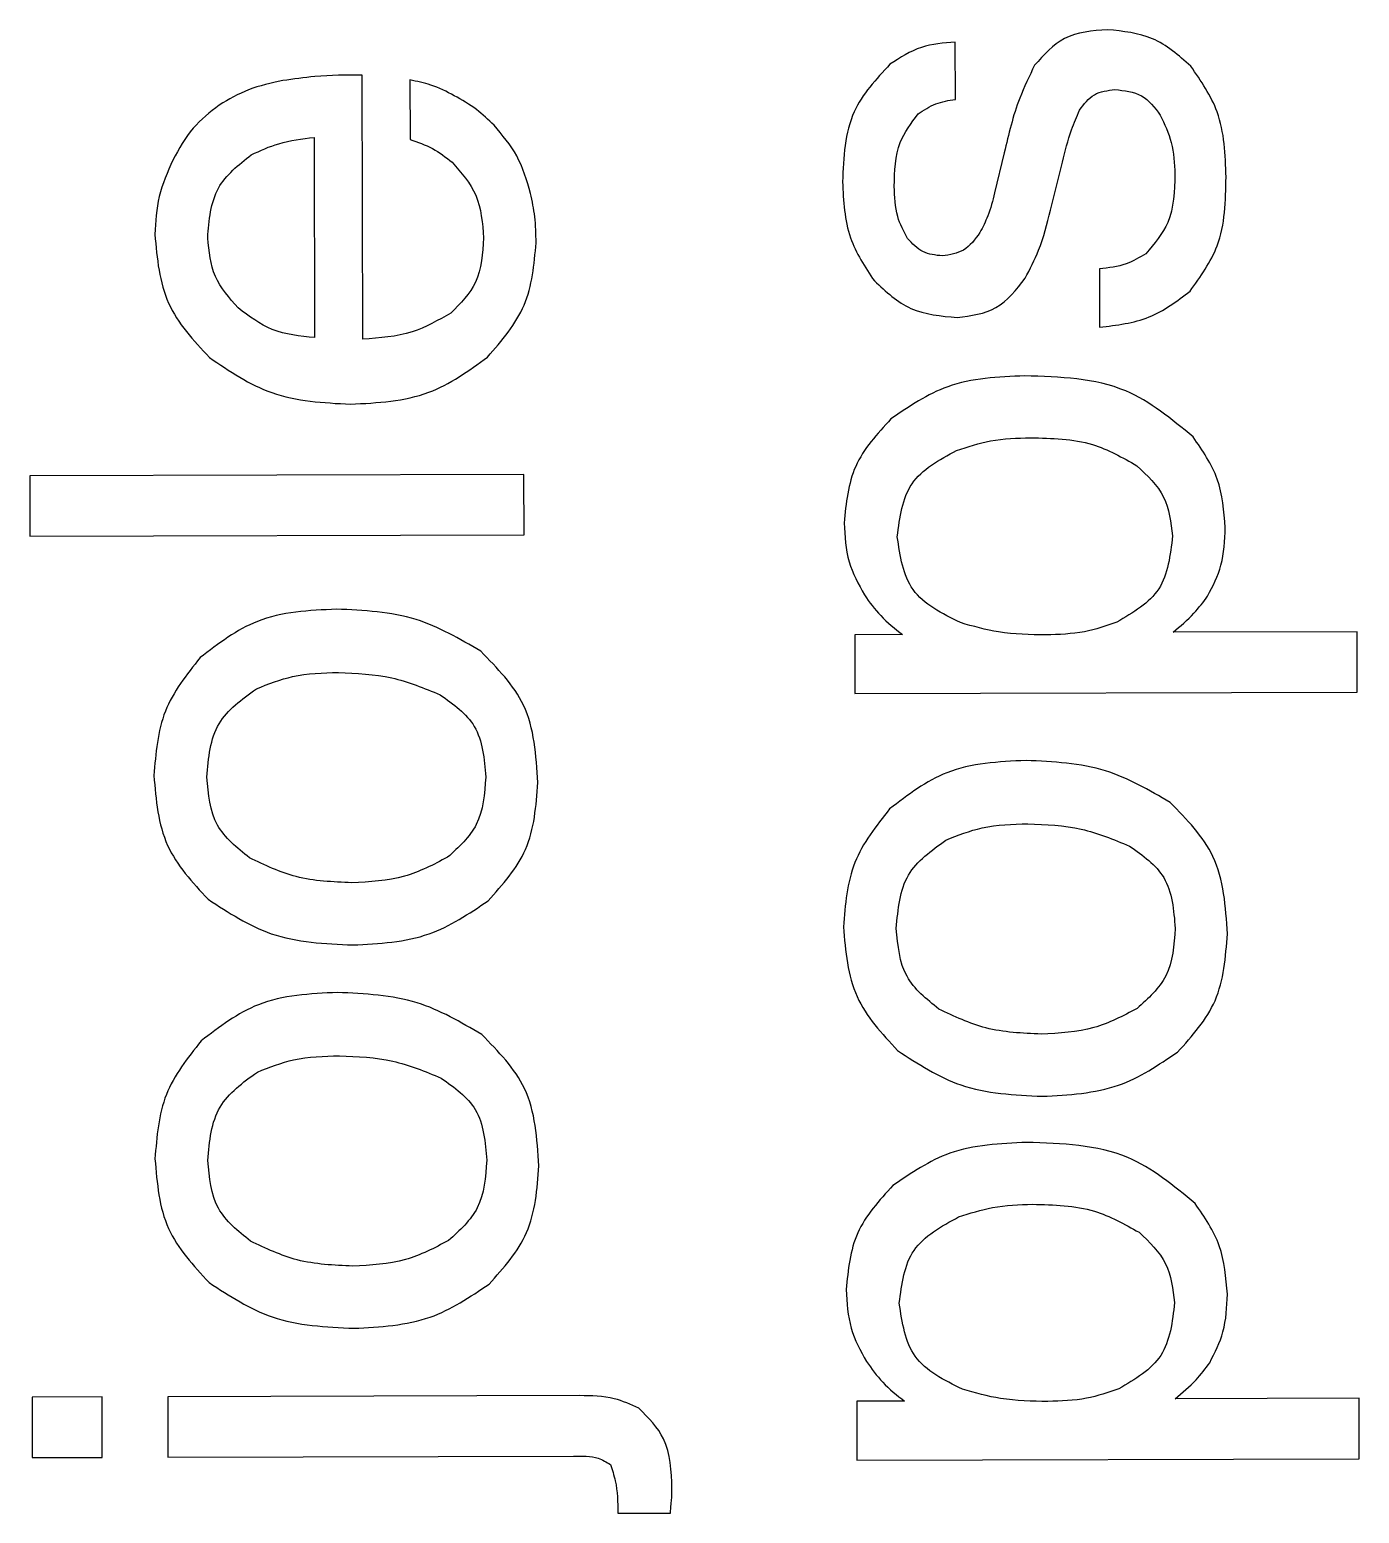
# Model space of a CAD drawing. Header units: millimetres. Extents: x 74.9 to 83.1, y 145 to 181.6.
# Drawn here: x 74.98 to 83.05, y 145.01 to 154.01 of the extents above; entities that cross this region are included whole.
import ezdxf

# ---------------------------------------------------------------- set-up
doc = ezdxf.new("R2010")
doc.units = ezdxf.units.MM
doc.layers.get('0').update_dxf_attribs({"linetype": 'CONTINUOUS'})

msp = doc.modelspace()

# ---------------------------------------------------------------- linework, layer by layer
for p, q in [((80.6016, 153.59), (80.6007, 153.9372)), ((77.005, 152.1347), (77.0008, 153.7378)), ((77.2908, 153.7079), (77.2918, 153.3465)), ((76.7097, 153.3592), (76.7129, 152.1441)), ((80.8986, 153.2661), (80.84, 153.0229)), ((81.1793, 152.9176), (81.252, 153.2099)), ((81.4763, 152.561), (81.4773, 152.2077)), ((80.2814, 150.3421), (79.9914, 150.3413)), ((79.9914, 150.3413), (79.9923, 149.9839)), ((83.0403, 150.3596), (81.9233, 150.3566)), ((83.0413, 149.992), (83.0403, 150.3596)), ((79.9923, 149.9839), (83.0413, 149.992)), ((78.3228, 145.7235), (75.8211, 145.7169)), ((75.8211, 145.7169), (75.8221, 145.3493)), ((80.2936, 145.6899), (80.0036, 145.6892)), ((80.0036, 145.6892), (80.0046, 145.3318)), ((83.0526, 145.7074), (81.9355, 145.7045)), ((83.0536, 145.3398), (83.0526, 145.7074)), ((75.8221, 145.3493), (78.285, 145.3558)), ((80.0046, 145.3318), (83.0536, 145.3398)), ((78.5534, 145.0094), (78.872, 145.0102))]:
    msp.add_line(p, q)
for points in [[(74.9843, 150.9387), (77.9843, 150.9466), (77.9833, 151.3142), (74.9834, 151.3063)], [(75.4229, 145.7159), (74.9981, 145.7148), (74.9991, 145.3472), (75.4239, 145.3483)]]:
    msp.add_lwpolyline(points, close=True)
for points, knots in [([(81.5256, 154.0132), (81.4329, 154.0059), (81.2562, 153.992), (81.1388, 153.8602), (81.083, 153.7976)], [-0.0509653, -0.0509653, -0.0509653, -0.0509653, -0.02423102, 0, 0, 0, 0]), ([(82.0306, 153.7919), (81.957, 153.8566), (81.8121, 153.9842), (81.6201, 154.0036), (81.5256, 154.0132)], [-0.05638257, -0.05638257, -0.05638257, -0.05638257, -0.02777558, 0, 0, 0, 0]), ([(80.6007, 153.9372), (80.5305, 153.9321), (80.3871, 153.9215), (80.2664, 153.8433), (80.2048, 153.8034)], [-0.04238848, -0.04238848, -0.04238848, -0.04238848, -0.02162939, 0, 0, 0, 0]), ([(80.2048, 153.8034), (80.1207, 153.7125), (79.9358, 153.5129), (79.9234, 153.2391), (79.9167, 153.0899)], [-0.07918769, -0.07918769, -0.07918769, -0.07918769, -0.04314244, 0, 0, 0, 0]), ([(81.083, 153.7976), (81.0507, 153.7315), (80.9679, 153.5622), (80.9248, 153.3783), (80.8986, 153.2661)], [-0.05640707, -0.05640707, -0.05640707, -0.05640707, -0.0344056, 0, 0, 0, 0]), ([(82.2448, 153.1185), (82.2401, 153.2548), (82.2316, 153.5007), (82.0926, 153.7021), (82.0306, 153.7919)], [-0.07197814, -0.07197814, -0.07197814, -0.07197814, -0.03210632, 0, 0, 0, 0]), ([(76.5189, 153.7038), (76.4486, 153.6889), (76.3122, 153.66), (76.1917, 153.5898), (76.1333, 153.5558)], [-0.04153927, -0.04153927, -0.04153927, -0.04153927, -0.02013938, 0, 0, 0, 0]), ([(77.0008, 153.7378), (76.9053, 153.7375), (76.7438, 153.737), (76.5841, 153.7135), (76.5189, 153.7038)], [-0.0483603, -0.0483603, -0.0483603, -0.0483603, -0.01975776, 0, 0, 0, 0]), ([(77.5607, 153.6126), (77.5142, 153.6367), (77.4285, 153.6809), (77.334, 153.6994), (77.2908, 153.7079)], [-0.02874252, -0.02874252, -0.02874252, -0.02874252, -0.01313822, 0, 0, 0, 0]), ([(77.8021, 153.4336), (77.7674, 153.4666), (77.6942, 153.5361), (77.6067, 153.5863), (77.5607, 153.6126)], [-0.03015772, -0.03015772, -0.03015772, -0.03015772, -0.01583534, 0, 0, 0, 0]), ([(81.3553, 153.5246), (81.3824, 153.561), (81.436, 153.6333), (81.5252, 153.6443), (81.5694, 153.6498)], [-0.02578971, -0.02578971, -0.02578971, -0.02578971, -0.01279133, 0, 0, 0, 0]), ([(81.5694, 153.6498), (81.6272, 153.6438), (81.7416, 153.6318), (81.8111, 153.5405), (81.8455, 153.4953)], [-0.0329259, -0.0329259, -0.0329259, -0.0329259, -0.01628275, 0, 0, 0, 0]), ([(76.1333, 153.5558), (76.0776, 153.5118), (75.9613, 153.4198), (75.8897, 153.2899), (75.8524, 153.2222)], [-0.04400828, -0.04400828, -0.04400828, -0.04400828, -0.02292748, 0, 0, 0, 0]), ([(80.3751, 153.5016), (80.4099, 153.5248), (80.479, 153.5707), (80.5609, 153.5836), (80.6016, 153.59)], [-0.02456749, -0.02456749, -0.02456749, -0.02456749, -0.0121997, 0, 0, 0, 0]), ([(81.252, 153.2099), (81.2682, 153.276), (81.2945, 153.3837), (81.3384, 153.4854), (81.3553, 153.5246)], [-0.03317906, -0.03317906, -0.03317906, -0.03317906, -0.01279933, 0, 0, 0, 0]), ([(78.0238, 153.0196), (78.0007, 153.098), (77.9555, 153.2514), (77.8525, 153.3737), (77.8021, 153.4336)], [-0.04741465, -0.04741465, -0.04741465, -0.04741465, -0.02320136, 0, 0, 0, 0]), ([(80.2313, 153.0622), (80.233, 153.1545), (80.2361, 153.3171), (80.3332, 153.4459), (80.3751, 153.5016)], [-0.04728619, -0.04728619, -0.04728619, -0.04728619, -0.02044056, 0, 0, 0, 0]), ([(81.8455, 153.4953), (81.8713, 153.4405), (81.9247, 153.3267), (81.931, 153.2011), (81.9343, 153.1361)], [-0.03731652, -0.03731652, -0.03731652, -0.03731652, -0.01932187, 0, 0, 0, 0]), ([(76.3281, 153.254), (76.3829, 153.2792), (76.5042, 153.3349), (76.637, 153.3506), (76.7097, 153.3592)], [-0.03979985, -0.03979985, -0.03979985, -0.03979985, -0.02181494, 0, 0, 0, 0]), ([(77.2918, 153.3465), (77.3386, 153.3307), (77.4318, 153.2993), (77.509, 153.2385), (77.5474, 153.2083)], [-0.02925183, -0.02925183, -0.02925183, -0.02925183, -0.01454714, 0, 0, 0, 0]), ([(76.064, 152.7489), (76.0726, 152.857), (76.0892, 153.064), (76.2509, 153.1926), (76.3281, 153.254)], [-0.05933487, -0.05933487, -0.05933487, -0.05933487, -0.02834019, 0, 0, 0, 0]), ([(75.8524, 153.2222), (75.8204, 153.1492), (75.7573, 153.005), (75.7479, 152.848), (75.7433, 152.7705)], [-0.04678801, -0.04678801, -0.04678801, -0.04678801, -0.02308896, 0, 0, 0, 0]), ([(77.5474, 153.2083), (77.603, 153.1449), (77.7179, 153.0136), (77.7315, 152.8393), (77.7386, 152.7493)], [-0.05092361, -0.05092361, -0.05092361, -0.05092361, -0.0263168, 0, 0, 0, 0]), ([(79.9167, 153.0899), (79.9226, 152.9733), (79.9338, 152.7548), (80.0541, 152.5729), (80.1103, 152.488)], [-0.06426641, -0.06426641, -0.06426641, -0.06426641, -0.0299772, 0, 0, 0, 0]), ([(81.9343, 153.1361), (81.9315, 153.0341), (81.9264, 152.8519), (81.8094, 152.7142), (81.7579, 152.6537)], [-0.05274032, -0.05274032, -0.05274032, -0.05274032, -0.02320092, 0, 0, 0, 0]), ([(82.026, 152.4257), (82.0898, 152.5144), (82.2372, 152.7196), (82.242, 152.9742), (82.2448, 153.1185)], [-0.0741828, -0.0741828, -0.0741828, -0.0741828, -0.04207497, 0, 0, 0, 0]), ([(78.0572, 152.7195), (78.056, 152.7726), (78.0538, 152.8736), (78.0334, 152.9726), (78.0238, 153.0196)], [-0.03025217, -0.03025217, -0.03025217, -0.03025217, -0.01435309, 0, 0, 0, 0]), ([(80.3118, 152.7458), (80.2885, 152.7893), (80.2359, 152.8877), (80.2329, 152.9997), (80.2313, 153.0622)], [-0.03303964, -0.03303964, -0.03303964, -0.03303964, -0.01843656, 0, 0, 0, 0]), ([(80.84, 153.0229), (80.8281, 152.9755), (80.8071, 152.8918), (80.7678, 152.815), (80.7508, 152.7817)], [-0.02579239, -0.02579239, -0.02579239, -0.02579239, -0.01119028, 0, 0, 0, 0]), ([(81.0251, 152.5047), (81.0542, 152.5605), (81.1223, 152.6917), (81.1585, 152.8352), (81.1793, 152.9176)], [-0.04420597, -0.04420597, -0.04420597, -0.04420597, -0.0253899, 0, 0, 0, 0]), ([(75.7433, 152.7705), (75.7564, 152.6249), (75.7823, 152.3382), (75.9779, 152.1276), (76.074, 152.024)], [-0.0837455, -0.0837455, -0.0837455, -0.0837455, -0.04118113, 0, 0, 0, 0]), ([(76.2489, 152.3246), (76.1951, 152.3852), (76.0874, 152.5065), (76.0718, 152.668), (76.064, 152.7489)], [-0.04736369, -0.04736369, -0.04736369, -0.04736369, -0.02373028, 0, 0, 0, 0]), ([(77.7386, 152.7493), (77.7328, 152.655), (77.722, 152.4778), (77.5978, 152.3521), (77.5396, 152.2933)], [-0.05127504, -0.05127504, -0.05127504, -0.05127504, -0.02400815, 0, 0, 0, 0]), ([(77.7629, 152.0264), (77.8491, 152.1263), (78.0211, 152.326), (78.0452, 152.5884), (78.0572, 152.7195)], [-0.07699206, -0.07699206, -0.07699206, -0.07699206, -0.03844915, 0, 0, 0, 0]), ([(80.5224, 152.6402), (80.4809, 152.6446), (80.3975, 152.6534), (80.3404, 152.7149), (80.3118, 152.7458)], [-0.02428848, -0.02428848, -0.02428848, -0.02428848, -0.01219962, 0, 0, 0, 0]), ([(80.7508, 152.7817), (80.721, 152.7406), (80.664, 152.6617), (80.5682, 152.6472), (80.5224, 152.6402)], [-0.02789379, -0.02789379, -0.02789379, -0.02789379, -0.01333953, 0, 0, 0, 0]), ([(81.7579, 152.6537), (81.719, 152.6307), (81.6323, 152.5793), (81.5318, 152.5675), (81.4763, 152.561)], [-0.02993456, -0.02993456, -0.02993456, -0.02993456, -0.01653153, 0, 0, 0, 0]), ([(80.1103, 152.488), (80.1802, 152.4233), (80.3221, 152.2917), (80.5152, 152.2751), (80.6132, 152.2667)], [-0.05636988, -0.05636988, -0.05636988, -0.05636988, -0.02862647, 0, 0, 0, 0]), ([(80.6132, 152.2667), (80.6967, 152.2775), (80.8667, 152.2995), (80.9717, 152.4355), (81.0251, 152.5047)], [-0.04934719, -0.04934719, -0.04934719, -0.04934719, -0.0251266, 0, 0, 0, 0]), ([(81.4773, 152.2077), (81.5809, 152.2198), (81.7835, 152.2434), (81.9465, 152.3658), (82.026, 152.4257)], [-0.05999974, -0.05999974, -0.05999974, -0.05999974, -0.02931048, 0, 0, 0, 0]), ([(76.7129, 152.1441), (76.6242, 152.153), (76.4525, 152.1702), (76.3152, 152.2743), (76.2489, 152.3246)], [-0.05066252, -0.05066252, -0.05066252, -0.05066252, -0.02448908, 0, 0, 0, 0]), ([(77.5396, 152.2933), (77.4632, 152.2498), (77.2978, 152.1555), (77.1074, 152.1419), (77.005, 152.1347)], [-0.05640244, -0.05640244, -0.05640244, -0.05640244, -0.03034725, 0, 0, 0, 0]), ([(76.074, 152.024), (76.1963, 151.941), (76.4542, 151.7658), (76.7663, 151.7491), (76.9305, 151.7403)], [-0.09175502, -0.09175502, -0.09175502, -0.09175502, -0.04826874, 0, 0, 0, 0]), ([(76.9305, 151.7403), (77.0947, 151.7487), (77.4008, 151.7645), (77.6482, 151.9434), (77.7629, 152.0264)], [-0.0897091, -0.0897091, -0.0897091, -0.0897091, -0.04159944, 0, 0, 0, 0]), ([(81.0226, 151.9125), (80.8616, 151.9055), (80.5656, 151.8928), (80.3218, 151.7267), (80.2105, 151.6509)], [-0.08683141, -0.08683141, -0.08683141, -0.08683141, -0.03961754, 0, 0, 0, 0]), ([(82.0447, 151.5414), (81.9143, 151.6497), (81.6207, 151.8936), (81.2363, 151.9057), (81.0226, 151.9125)], [-0.1115112, -0.1115112, -0.1115112, -0.1115112, -0.0619744, 0, 0, 0, 0]), ([(80.2105, 151.6509), (80.1274, 151.5603), (79.9628, 151.3809), (79.9384, 151.1389), (79.9263, 151.0192)], [-0.07095692, -0.07095692, -0.07095692, -0.07095692, -0.03509569, 0, 0, 0, 0]), ([(80.6092, 151.46), (80.6774, 151.4822), (80.8232, 151.5297), (80.9766, 151.5343), (81.0583, 151.5368)], [-0.04576616, -0.04576616, -0.04576616, -0.04576616, -0.02437549, 0, 0, 0, 0]), ([(81.0583, 151.5368), (81.1868, 151.534), (81.4167, 151.529), (81.6161, 151.4166), (81.7041, 151.3669)], [-0.06769054, -0.06769054, -0.06769054, -0.06769054, -0.02987004, 0, 0, 0, 0]), ([(82.2402, 150.9905), (82.2321, 151.0918), (82.216, 151.2929), (82.1015, 151.459), (82.0447, 151.5414)], [-0.05937789, -0.05937789, -0.05937789, -0.05937789, -0.02947212, 0, 0, 0, 0]), ([(80.2492, 150.9363), (80.2644, 151.0532), (80.295, 151.2889), (80.504, 151.4027), (80.6092, 151.46)], [-0.06713086, -0.06713086, -0.06713086, -0.06713086, -0.03381905, 0, 0, 0, 0]), ([(81.7041, 151.3669), (81.7668, 151.3077), (81.89, 151.1913), (81.9099, 151.0233), (81.9197, 150.9407)], [-0.04914318, -0.04914318, -0.04914318, -0.04914318, -0.02413917, 0, 0, 0, 0]), ([(79.9263, 151.0192), (79.9309, 150.9392), (79.9399, 150.7844), (80.0141, 150.6483), (80.05, 150.5824)], [-0.04589275, -0.04589275, -0.04589275, -0.04589275, -0.02220845, 0, 0, 0, 0]), ([(80.6324, 150.4145), (80.5209, 150.4698), (80.3025, 150.5782), (80.2667, 150.8186), (80.2492, 150.9363)], [-0.06855183, -0.06855183, -0.06855183, -0.06855183, -0.03355178, 0, 0, 0, 0]), ([(81.9197, 150.9407), (81.9064, 150.8242), (81.8803, 150.5935), (81.6808, 150.4754), (81.582, 150.417)], [-0.06564792, -0.06564792, -0.06564792, -0.06564792, -0.03248405, 0, 0, 0, 0]), ([(82.133, 150.5757), (82.1644, 150.637), (82.2309, 150.7671), (82.237, 150.9133), (82.2402, 150.9905)], [-0.04330023, -0.04330023, -0.04330023, -0.04330023, -0.02288013, 0, 0, 0, 0]), ([(80.05, 150.5824), (80.0812, 150.539), (80.1468, 150.4479), (80.2351, 150.3784), (80.2814, 150.3421)], [-0.03351329, -0.03351329, -0.03351329, -0.03351329, -0.01754968, 0, 0, 0, 0]), ([(81.9233, 150.3566), (81.9674, 150.3933), (82.0458, 150.4584), (82.1065, 150.54), (82.133, 150.5757)], [-0.0304258, -0.0304258, -0.0304258, -0.0304258, -0.01329179, 0, 0, 0, 0]), ([(76.8459, 150.4964, 0), (76.6794, 150.4884, 0), (76.372, 150.4737, 0), (76.129, 150.2875, 0), (76.0176, 150.2022, 0)], [-0.08978048, -0.08978048, -0.08978048, -0.08978048, -0.04113555, 0, 0, 0, 0]), ([(76.8459, 150.4964), (76.6794, 150.4884), (76.372, 150.4737), (76.129, 150.2875), (76.0176, 150.2022)], [-0.08978048, -0.08978048, -0.08978048, -0.08978048, -0.04113555, 0, 0, 0, 0]), ([(77.7207, 150.2414, 0), (77.5934, 150.316, 0), (77.3238, 150.4741, 0), (77.011, 150.4887, 0), (76.8459, 150.4964, 0)], [-0.09233547, -0.09233547, -0.09233547, -0.09233547, -0.04872471, 0, 0, 0, 0]), ([(77.7207, 150.2414), (77.5934, 150.316), (77.3238, 150.4741), (77.011, 150.4887), (76.8459, 150.4964)], [-0.09233547, -0.09233547, -0.09233547, -0.09233547, -0.04872471, 0, 0, 0, 0]), ([(81.1513, 150.3403), (81.055, 150.3418), (80.8787, 150.3447), (80.7093, 150.3927), (80.6324, 150.4145)], [-0.05261686, -0.05261686, -0.05261686, -0.05261686, -0.02386178, 0, 0, 0, 0]), ([(81.582, 150.417), (81.5172, 150.3948), (81.3777, 150.3471), (81.2302, 150.3427), (81.1513, 150.3403)], [-0.04396717, -0.04396717, -0.04396717, -0.04396717, -0.02351036, 0, 0, 0, 0]), ([(76.0176, 150.2022, 0), (75.9357, 150.0984, 0), (75.7699, 149.8884, 0), (75.7485, 149.6216, 0), (75.7376, 149.4866, 0)], [-0.07838184, -0.07838184, -0.07838184, -0.07838184, -0.03963735, 0, 0, 0, 0]), ([(76.0176, 150.2022), (75.9357, 150.0984), (75.7699, 149.8884), (75.7485, 149.6216), (75.7376, 149.4866)], [-0.07838184, -0.07838184, -0.07838184, -0.07838184, -0.03963735, 0, 0, 0, 0]), ([(78.0679, 149.4438, 0), (78.0574, 149.6089, 0), (78.0376, 149.9185, 0), (77.8215, 150.1387, 0), (77.7207, 150.2414, 0)], [-0.08961282, -0.08961282, -0.08961282, -0.08961282, -0.04180596, 0, 0, 0, 0]), ([(78.0679, 149.4438), (78.0574, 149.6089), (78.0376, 149.9185), (77.8215, 150.1387), (77.7207, 150.2414)], [-0.08961282, -0.08961282, -0.08961282, -0.08961282, -0.04180596, 0, 0, 0, 0]), ([(76.3591, 150.0131, 0), (76.4317, 150.0419, 0), (76.5914, 150.105, 0), (76.7634, 150.1098, 0), (76.8572, 150.1125, 0)], [-0.05113078, -0.05113078, -0.05113078, -0.05113078, -0.02788191, 0, 0, 0, 0]), ([(76.3591, 150.0131), (76.4317, 150.0419), (76.5914, 150.105), (76.7634, 150.1098), (76.8572, 150.1125)], [-0.05113078, -0.05113078, -0.05113078, -0.05113078, -0.02788191, 0, 0, 0, 0]), ([(76.8572, 150.1125, 0), (76.9665, 150.1076, 0), (77.1801, 150.0981, 0), (77.3778, 150.0169, 0), (77.4743, 149.9773, 0)], [-0.06359967, -0.06359967, -0.06359967, -0.06359967, -0.03105046, 0, 0, 0, 0]), ([(76.8572, 150.1125), (76.9665, 150.1076), (77.1801, 150.0981), (77.3778, 150.0169), (77.4743, 149.9773)], [-0.06359967, -0.06359967, -0.06359967, -0.06359967, -0.03105046, 0, 0, 0, 0]), ([(76.0583, 149.4773, 0), (76.0687, 149.5936, 0), (76.0889, 149.8183, 0), (76.2712, 149.9497, 0), (76.3591, 150.0131, 0)], [-0.06423319, -0.06423319, -0.06423319, -0.06423319, -0.03099397, 0, 0, 0, 0]), ([(76.0583, 149.4773), (76.0687, 149.5936), (76.0889, 149.8183), (76.2712, 149.9497), (76.3591, 150.0131)], [-0.06423319, -0.06423319, -0.06423319, -0.06423319, -0.03099397, 0, 0, 0, 0]), ([(77.4743, 149.9773, 0), (77.5548, 149.9199, 0), (77.7252, 149.7984, 0), (77.7423, 149.5884, 0), (77.7513, 149.4777, 0)], [-0.05979778, -0.05979778, -0.05979778, -0.05979778, -0.03154838, 0, 0, 0, 0]), ([(77.4743, 149.9773), (77.5548, 149.9199), (77.7252, 149.7984), (77.7423, 149.5884), (77.7513, 149.4777)], [-0.05979778, -0.05979778, -0.05979778, -0.05979778, -0.03154838, 0, 0, 0, 0]), ([(81.0308, 149.5782), (80.8643, 149.5702), (80.5569, 149.5555), (80.3138, 149.3693), (80.2025, 149.284)], [-0.0897805, -0.0897805, -0.0897805, -0.0897805, -0.04113553, 0, 0, 0, 0]), ([(81.9056, 149.3232), (81.7782, 149.3979), (81.5087, 149.5559), (81.1959, 149.5705), (81.0308, 149.5782)], [-0.09233546, -0.09233546, -0.09233546, -0.09233546, -0.04872465, 0, 0, 0, 0]), ([(75.7376, 149.4866, 0), (75.7502, 149.3387, 0), (75.7745, 149.0506, 0), (75.9708, 148.839, 0), (76.0664, 148.736, 0)], [-0.08408179, -0.08408179, -0.08408179, -0.08408179, -0.04092584, 0, 0, 0, 0]), ([(75.7376, 149.4866), (75.7502, 149.3387), (75.7745, 149.0506), (75.9708, 148.839), (76.0664, 148.736)], [-0.08408179, -0.08408179, -0.08408179, -0.08408179, -0.04092584, 0, 0, 0, 0]), ([(76.3169, 148.9878, 0), (76.2417, 149.0483, 0), (76.0857, 149.1736, 0), (76.0677, 149.3737, 0), (76.0583, 149.4773, 0)], [-0.05753324, -0.05753324, -0.05753324, -0.05753324, -0.02980393, 0, 0, 0, 0]), ([(76.3169, 148.9878), (76.2417, 149.0483), (76.0857, 149.1736), (76.0677, 149.3737), (76.0583, 149.4773)], [-0.05753324, -0.05753324, -0.05753324, -0.05753324, -0.02980393, 0, 0, 0, 0]), ([(77.7513, 149.4777, 0), (77.7441, 149.3757, 0), (77.7305, 149.1822, 0), (77.5875, 149.0524, 0), (77.5198, 148.991, 0)], [-0.05578374, -0.05578374, -0.05578374, -0.05578374, -0.02640632, 0, 0, 0, 0]), ([(77.7513, 149.4777), (77.7441, 149.3757), (77.7305, 149.1822), (77.5875, 149.0524), (77.5198, 148.991)], [-0.05578374, -0.05578374, -0.05578374, -0.05578374, -0.02640632, 0, 0, 0, 0]), ([(77.7655, 148.7262, 0), (77.854, 148.8249, 0), (78.0368, 149.0289, 0), (78.0573, 149.3026, 0), (78.0679, 149.4438, 0)], [-0.07984671, -0.07984671, -0.07984671, -0.07984671, -0.04119523, 0, 0, 0, 0]), ([(77.7655, 148.7262), (77.854, 148.8249), (78.0368, 149.0289), (78.0573, 149.3026), (78.0679, 149.4438)], [-0.07984671, -0.07984671, -0.07984671, -0.07984671, -0.04119523, 0, 0, 0, 0]), ([(80.2025, 149.284), (80.1205, 149.1802), (79.9548, 148.9702), (79.9334, 148.7034), (79.9225, 148.5685)], [-0.07838183, -0.07838183, -0.07838183, -0.07838183, -0.03963733, 0, 0, 0, 0]), ([(82.2528, 148.5256), (82.2423, 148.6908), (82.2225, 149.0003), (82.0064, 149.2205), (81.9056, 149.3232)], [-0.08961283, -0.08961283, -0.08961283, -0.08961283, -0.04180596, 0, 0, 0, 0]), ([(80.544, 149.095), (80.6166, 149.1237), (80.7763, 149.1869), (80.9483, 149.1917), (81.042, 149.1943)], [-0.0511308, -0.0511308, -0.0511308, -0.0511308, -0.02788188, 0, 0, 0, 0]), ([(81.042, 149.1943), (81.1514, 149.1895), (81.365, 149.18), (81.5626, 149.0988), (81.6592, 149.0591)], [-0.06359971, -0.06359971, -0.06359971, -0.06359971, -0.03105051, 0, 0, 0, 0]), ([(80.2432, 148.5591), (80.2536, 148.6754), (80.2738, 148.9001), (80.4561, 149.0316), (80.544, 149.095)], [-0.06423316, -0.06423316, -0.06423316, -0.06423316, -0.03099395, 0, 0, 0, 0]), ([(81.6592, 149.0591), (81.7397, 149.0017), (81.91, 148.8802), (81.9271, 148.6703), (81.9362, 148.5595)], [-0.05979775, -0.05979775, -0.05979775, -0.05979775, -0.03154836, 0, 0, 0, 0]), ([(76.9381, 148.8363, 0), (76.8238, 148.841, 0), (76.6063, 148.8499, 0), (76.41, 148.9434, 0), (76.3169, 148.9878, 0)], [-0.06453619, -0.06453619, -0.06453619, -0.06453619, -0.03062292, 0, 0, 0, 0]), ([(76.9381, 148.8363), (76.8238, 148.841), (76.6063, 148.8499), (76.41, 148.9434), (76.3169, 148.9878)], [-0.06453619, -0.06453619, -0.06453619, -0.06453619, -0.03062292, 0, 0, 0, 0]), ([(77.5198, 148.991, 0), (77.4343, 148.9462, 0), (77.2525, 148.8507, 0), (77.047, 148.8413, 0), (76.9381, 148.8363, 0)], [-0.06083949, -0.06083949, -0.06083949, -0.06083949, -0.03223977, 0, 0, 0, 0]), ([(77.5198, 148.991), (77.4343, 148.9462), (77.2525, 148.8507), (77.047, 148.8413), (76.9381, 148.8363)], [-0.06083949, -0.06083949, -0.06083949, -0.06083949, -0.03223977, 0, 0, 0, 0]), ([(76.0664, 148.736, 0), (76.1904, 148.6548, 0), (76.4565, 148.4806, 0), (76.7751, 148.4662, 0), (76.9453, 148.4585, 0)], [-0.09367897, -0.09367897, -0.09367897, -0.09367897, -0.05001501, 0, 0, 0, 0]), ([(76.0664, 148.736), (76.1904, 148.6548), (76.4565, 148.4806), (76.7751, 148.4662), (76.9453, 148.4585)], [-0.09367897, -0.09367897, -0.09367897, -0.09367897, -0.05001501, 0, 0, 0, 0]), ([(76.9453, 148.4585, 0), (77.1042, 148.4668, 0), (77.4027, 148.4824, 0), (77.65, 148.6485, 0), (77.7655, 148.7262, 0)], [-0.08773, -0.08773, -0.08773, -0.08773, -0.0410003, 0, 0, 0, 0]), ([(76.9453, 148.4585), (77.1042, 148.4668), (77.4027, 148.4824), (77.65, 148.6485), (77.7655, 148.7262)], [-0.08773, -0.08773, -0.08773, -0.08773, -0.0410003, 0, 0, 0, 0]), ([(79.9225, 148.5685), (79.935, 148.4206), (79.9594, 148.1324), (80.1557, 147.9208), (80.2513, 147.8178)], [-0.08408178, -0.08408178, -0.08408178, -0.08408178, -0.04092586, 0, 0, 0, 0]), ([(80.5018, 148.0697), (80.4266, 148.1301), (80.2706, 148.2555), (80.2525, 148.4555), (80.2432, 148.5591)], [-0.05753327, -0.05753327, -0.05753327, -0.05753327, -0.02980396, 0, 0, 0, 0]), ([(81.9362, 148.5595), (81.929, 148.4576), (81.9153, 148.264), (81.7723, 148.1343), (81.7046, 148.0729)], [-0.05578376, -0.05578376, -0.05578376, -0.05578376, -0.0264063, 0, 0, 0, 0]), ([(81.9504, 147.808), (82.0389, 147.9067), (82.2216, 148.1107), (82.2422, 148.3844), (82.2528, 148.5256)], [-0.07984668, -0.07984668, -0.07984668, -0.07984668, -0.0411952, 0, 0, 0, 0]), ([(76.8521, 148.1703), (76.6855, 148.1623), (76.3782, 148.1476), (76.1351, 147.9614), (76.0237, 147.8761)], [-0.08978047, -0.08978047, -0.08978047, -0.08978047, -0.04113553, 0, 0, 0, 0]), ([(77.7268, 147.9153), (77.5995, 147.99), (77.33, 148.148), (77.0172, 148.1626), (76.8521, 148.1703)], [-0.09233545, -0.09233545, -0.09233545, -0.09233545, -0.04872471, 0, 0, 0, 0]), ([(81.123, 147.9182), (81.0087, 147.9228), (80.7912, 147.9317), (80.5949, 148.0253), (80.5018, 148.0697)], [-0.06453618, -0.06453618, -0.06453618, -0.06453618, -0.0306229, 0, 0, 0, 0]), ([(81.7046, 148.0729), (81.6192, 148.028), (81.4374, 147.9326), (81.2319, 147.9231), (81.123, 147.9182)], [-0.06083949, -0.06083949, -0.06083949, -0.06083949, -0.03223977, 0, 0, 0, 0]), ([(76.0237, 147.8761), (75.9418, 147.7723), (75.7761, 147.5623), (75.7546, 147.2955), (75.7438, 147.1606)], [-0.07838184, -0.07838184, -0.07838184, -0.07838184, -0.03963735, 0, 0, 0, 0]), ([(78.0741, 147.1177), (78.0635, 147.2829), (78.0437, 147.5924), (77.8276, 147.8126), (77.7268, 147.9153)], [-0.08961285, -0.08961285, -0.08961285, -0.08961285, -0.04180596, 0, 0, 0, 0]), ([(76.3653, 147.6871), (76.4379, 147.7158), (76.5976, 147.779), (76.7695, 147.7838), (76.8633, 147.7864)], [-0.05113079, -0.05113079, -0.05113079, -0.05113079, -0.02788191, 0, 0, 0, 0]), ([(76.8633, 147.7864), (76.9726, 147.7816), (77.1862, 147.7721), (77.3839, 147.6909), (77.4804, 147.6512)], [-0.06359967, -0.06359967, -0.06359967, -0.06359967, -0.03105046, 0, 0, 0, 0]), ([(80.2513, 147.8178), (80.3753, 147.7366), (80.6413, 147.5625), (80.96, 147.5481), (81.1301, 147.5404)], [-0.09367898, -0.09367898, -0.09367898, -0.09367898, -0.05001504, 0, 0, 0, 0]), ([(81.1301, 147.5404), (81.2891, 147.5486), (81.5875, 147.5642), (81.8348, 147.7304), (81.9504, 147.808)], [-0.08772999, -0.08772999, -0.08772999, -0.08772999, -0.04100029, 0, 0, 0, 0]), ([(76.0644, 147.1512), (76.0749, 147.2675), (76.095, 147.4922), (76.2773, 147.6237), (76.3653, 147.6871)], [-0.06423318, -0.06423318, -0.06423318, -0.06423318, -0.03099395, 0, 0, 0, 0]), ([(77.4804, 147.6512), (77.5609, 147.5938), (77.7313, 147.4723), (77.7484, 147.2624), (77.7574, 147.1516)], [-0.05979777, -0.05979777, -0.05979777, -0.05979777, -0.03154837, 0, 0, 0, 0]), ([(81.0349, 147.2603), (80.8739, 147.2534), (80.5779, 147.2407), (80.334, 147.0746), (80.2228, 146.9988)], [-0.0868314, -0.0868314, -0.0868314, -0.0868314, -0.03961752, 0, 0, 0, 0]), ([(82.057, 146.8893), (81.9266, 146.9976), (81.633, 147.2414), (81.2486, 147.2536), (81.0349, 147.2603)], [-0.1115111, -0.1115111, -0.1115111, -0.1115111, -0.0619744, 0, 0, 0, 0]), ([(75.7438, 147.1606), (75.7563, 147.0127), (75.7806, 146.7245), (75.977, 146.5129), (76.0725, 146.4099)], [-0.08408179, -0.08408179, -0.08408179, -0.08408179, -0.04092584, 0, 0, 0, 0]), ([(76.3231, 146.6618), (76.2479, 146.7222), (76.0919, 146.8475), (76.0738, 147.0476), (76.0644, 147.1512)], [-0.05753326, -0.05753326, -0.05753326, -0.05753326, -0.02980398, 0, 0, 0, 0]), ([(77.7574, 147.1516), (77.7502, 147.0497), (77.7366, 146.8561), (77.5936, 146.7264), (77.5259, 146.6649)], [-0.05578375, -0.05578375, -0.05578375, -0.05578375, -0.02640632, 0, 0, 0, 0]), ([(77.7717, 146.4001), (77.8601, 146.4988), (78.0429, 146.7028), (78.0635, 146.9765), (78.0741, 147.1177)], [-0.0798467, -0.0798467, -0.0798467, -0.0798467, -0.04119522, 0, 0, 0, 0]), ([(80.2228, 146.9988), (80.1396, 146.9081), (79.9751, 146.7287), (79.9507, 146.4867), (79.9385, 146.367)], [-0.07095692, -0.07095692, -0.07095692, -0.07095692, -0.03509569, 0, 0, 0, 0]), ([(80.6215, 146.8079), (80.6897, 146.8301), (80.8355, 146.8776), (80.9889, 146.8822), (81.0706, 146.8847)], [-0.04576616, -0.04576616, -0.04576616, -0.04576616, -0.02437549, 0, 0, 0, 0]), ([(81.0706, 146.8847), (81.1991, 146.8819), (81.429, 146.8769), (81.6284, 146.7644), (81.7164, 146.7148)], [-0.06769054, -0.06769054, -0.06769054, -0.06769054, -0.02987004, 0, 0, 0, 0]), ([(82.2525, 146.3384), (82.2443, 146.4397), (82.2282, 146.6408), (82.1138, 146.8069), (82.057, 146.8893)], [-0.05937791, -0.05937791, -0.05937791, -0.05937791, -0.0294721, 0, 0, 0, 0]), ([(80.2614, 146.2841), (80.2766, 146.4011), (80.3073, 146.6368), (80.5162, 146.7506), (80.6215, 146.8079)], [-0.06713085, -0.06713085, -0.06713085, -0.06713085, -0.03381904, 0, 0, 0, 0]), ([(81.7164, 146.7148), (81.7791, 146.6556), (81.9023, 146.5392), (81.9222, 146.3711), (81.932, 146.2886)], [-0.04914319, -0.04914319, -0.04914319, -0.04914319, -0.02413921, 0, 0, 0, 0]), ([(76.9443, 146.5102), (76.83, 146.5149), (76.6124, 146.5238), (76.4162, 146.6174), (76.3231, 146.6618)], [-0.06453618, -0.06453618, -0.06453618, -0.06453618, -0.0306229, 0, 0, 0, 0]), ([(77.5259, 146.6649), (77.4404, 146.6201), (77.2587, 146.5247), (77.0532, 146.5152), (76.9443, 146.5102)], [-0.06083949, -0.06083949, -0.06083949, -0.06083949, -0.03223977, 0, 0, 0, 0]), ([(76.0725, 146.4099), (76.1965, 146.3287), (76.4626, 146.1546), (76.7813, 146.1402), (76.9514, 146.1325)], [-0.09367897, -0.09367897, -0.09367897, -0.09367897, -0.05001501, 0, 0, 0, 0]), ([(76.9514, 146.1325), (77.1104, 146.1407), (77.4088, 146.1563), (77.6561, 146.3225), (77.7717, 146.4001)], [-0.08773, -0.08773, -0.08773, -0.08773, -0.0410003, 0, 0, 0, 0]), ([(79.9385, 146.367), (79.9432, 146.2871), (79.9521, 146.1322), (80.0263, 145.9962), (80.0622, 145.9303)], [-0.04589276, -0.04589276, -0.04589276, -0.04589276, -0.02220845, 0, 0, 0, 0]), ([(82.1453, 145.9236), (82.1767, 145.9849), (82.2432, 146.1149), (82.2493, 146.2612), (82.2525, 146.3384)], [-0.04330025, -0.04330025, -0.04330025, -0.04330025, -0.02288011, 0, 0, 0, 0]), ([(80.6447, 145.7624), (80.5332, 145.8177), (80.3148, 145.926), (80.279, 146.1665), (80.2614, 146.2841)], [-0.06855181, -0.06855181, -0.06855181, -0.06855181, -0.03355177, 0, 0, 0, 0]), ([(81.932, 146.2886), (81.9187, 146.172), (81.8926, 145.9414), (81.693, 145.8233), (81.5943, 145.7649)], [-0.0656479, -0.0656479, -0.0656479, -0.0656479, -0.03248405, 0, 0, 0, 0]), ([(80.0622, 145.9303), (80.0935, 145.8869), (80.159, 145.7957), (80.2474, 145.7263), (80.2936, 145.6899)], [-0.03351328, -0.03351328, -0.03351328, -0.03351328, -0.01754969, 0, 0, 0, 0]), ([(81.9355, 145.7045), (81.9797, 145.7411), (82.0581, 145.8062), (82.1188, 145.8879), (82.1453, 145.9236)], [-0.0304258, -0.0304258, -0.0304258, -0.0304258, -0.01329181, 0, 0, 0, 0]), ([(78.6804, 145.6469), (78.6316, 145.6693), (78.5185, 145.7211), (78.3937, 145.7227), (78.3228, 145.7235)], [-0.03692793, -0.03692793, -0.03692793, -0.03692793, -0.0209715, 0, 0, 0, 0]), ([(81.1636, 145.6882), (81.0673, 145.6897), (80.891, 145.6925), (80.7216, 145.7406), (80.6447, 145.7624)], [-0.05261686, -0.05261686, -0.05261686, -0.05261686, -0.02386179, 0, 0, 0, 0]), ([(81.5943, 145.7649), (81.5294, 145.7427), (81.39, 145.695), (81.2425, 145.6905), (81.1636, 145.6882)], [-0.04396718, -0.04396718, -0.04396718, -0.04396718, -0.02351036, 0, 0, 0, 0]), ([(78.8818, 145.1593), (78.8781, 145.2658), (78.8715, 145.4557), (78.7387, 145.5886), (78.6804, 145.6469)], [-0.05451414, -0.05451414, -0.05451414, -0.05451414, -0.02392853, 0, 0, 0, 0]), ([(78.285, 145.3558), (78.3366, 145.3579), (78.4166, 145.361), (78.4839, 145.3199), (78.5077, 145.3054)], [-0.02325761, -0.02325761, -0.02325761, -0.02325761, -0.0082441, 0, 0, 0, 0]), ([(78.5077, 145.3054), (78.5189, 145.2728), (78.5517, 145.1774), (78.5527, 145.0761), (78.5534, 145.0094)], [-0.0301066, -0.0301066, -0.0301066, -0.0301066, -0.01981762, 0, 0, 0, 0]), ([(78.8799, 145.1021), (78.8805, 145.112), (78.8816, 145.1311), (78.8818, 145.1501), (78.8818, 145.1593)], [-0.005722609, -0.005722609, -0.005722609, -0.005722609, -0.002757451, 0, 0, 0, 0]), ([(78.872, 145.0102), (78.8737, 145.0284), (78.8766, 145.0591), (78.879, 145.0897), (78.8799, 145.1021)], [-0.0092263, -0.0092263, -0.0092263, -0.0092263, -0.003739594, 0, 0, 0, 0])]:
    msp.add_open_spline(points, degree=3, knots=knots)

doc.saveas('drawing.dxf')
